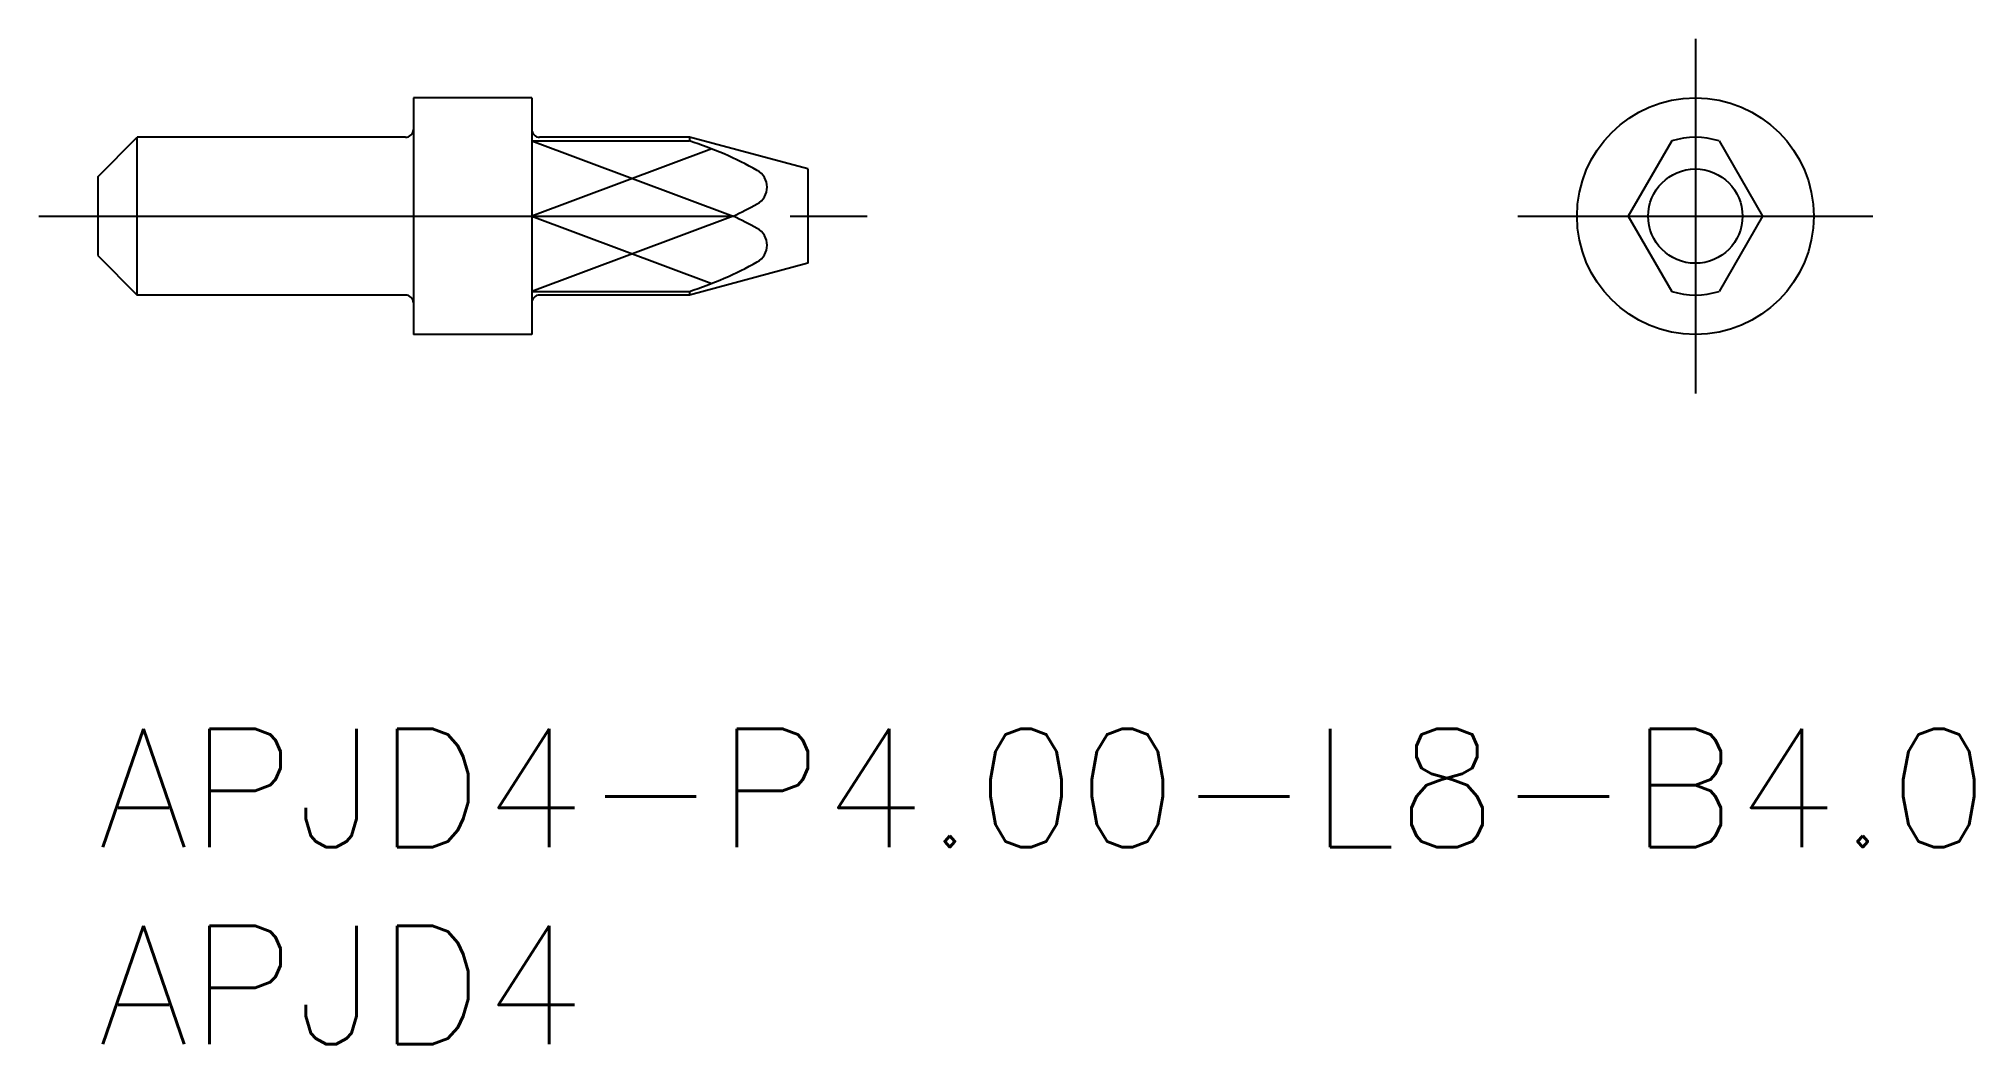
# Model space of a CAD drawing. Extents: x -1.5 to 47.6, y -8 to 17.5.
import ezdxf

# ---------------------------------------------------------------- set-up
doc = ezdxf.new("R2010")
doc.units = 0
doc.header["$LTSCALE"] = 0.5
doc.linetypes.add('CENTER', pattern=[50.8, 31.75, -6.35, 6.35, -6.35])
for name, color, linetype in [('MSM_CENTER', 1, 'CENTER'), ('MSM_CONTINUOUS', 7, 'CONTINUOUS'), ('MSM_NARROW', 5, 'CONTINUOUS'), ('MSM_PART_NUMBER', 7, 'CONTINUOUS')]:
    doc.layers.add(name, color=color, linetype=linetype)
doc.styles.get("Standard").update_dxf_attribs({"font": 'txt.shx', "height": 3, "bigfont": 'bigfont.shx'})

# ---------------------------------------------------------------- blocks, each defined once
blk = doc.blocks.new('*U2')
at = {"layer": 'MSM_PART_NUMBER'}
blk.add_text('APJD4-P4.00-L8-B4.0', height=3, dxfattribs=at).set_placement((0, -3))
blk = doc.blocks.new('*U3')
at = {"layer": 'MSM_PART_NUMBER'}
blk.add_text('APJD4', height=3, dxfattribs=at).set_placement((0, -8))

msp = doc.modelspace()

# ---------------------------------------------------------------- linework, layer by layer
at = {"layer": 'MSM_CENTER'}
for p, q in [((40.5, 17.5), (40.5, 8.5)), ((-1.5, 13), (19.5, 13)), ((36, 13), (45, 13))]:
    msp.add_line(p, q, dxfattribs=at)
at = {"layer": 'MSM_CONTINUOUS'}
for p, q in [((8, 16), (8, 10)), ((11, 16), (8, 16)), ((11, 16), (11, 10)), ((0, 14), (1, 15)), ((7.8, 15), (1, 15)), ((1, 11), (1, 15)), ((11, 14.908), (15, 14.908)), ((15, 15), (11.2, 15)), ((18, 14.196), (15, 15)), ((39.9, 14.908), (38.798, 13)), ((41.1, 14.908), (42.202, 13)), ((0, 14), (0, 12)), ((18, 14.196), (18, 11.804)), ((11, 13), (16.105, 13)), ((38.798, 13), (39.9, 11.092)), ((42.202, 13), (41.1, 11.092)), ((0, 12), (1, 11)), ((18, 11.804), (15, 11)), ((7.8, 11), (1, 11)), ((11, 11.092), (15, 11.092)), ((15, 11), (11.2, 11)), ((11, 10), (8, 10))]:
    msp.add_line(p, q, dxfattribs=at)
for radius in [3, 1.196]:
    msp.add_circle((40.5, 13), radius, dxfattribs=at)
for centre, radius, start, end in [((7.8, 15.2), 0.2, 270, 0), ((11.2, 15.2), 0.2, 180, 270), ((12.149, 6.028), 9.326, 60.668, 72.202), ((40.5, 13), 2, 72.5424, 107.4576), ((16.481, 13.737), 0.484, 299.332, 60.668), ((12.149, 21.445), 9.326, 295.1001, 299.332), ((12.149, 4.555), 9.326, 60.668, 64.8999), ((16.481, 12.263), 0.484, 299.332, 60.668), ((12.149, 19.972), 9.326, 287.798, 299.332), ((7.8, 10.8), 0.2, 0, 90), ((11.2, 10.8), 0.2, 90, 180), ((40.5, 13), 2, 252.5424, 287.4576)]:
    msp.add_arc(centre, radius, start, end, dxfattribs=at)
at = {"layer": 'MSM_NARROW'}
for p, q in [((11, 14.908), (16.105, 13)), ((15, 14.98), (15, 14.905)), ((15.565, 14.706), (11, 13)), ((16.105, 13), (11, 11.092)), ((11, 13), (15.565, 11.294)), ((15, 11.092), (15, 11.02))]:
    msp.add_line(p, q, dxfattribs=at)

# ---------------------------------------------------------------- block references
at = {"layer": 'MSM_CONTINUOUS'}
for name in ['*U2', '*U3']:
    msp.add_blockref(name, (0, 0), dxfattribs=at)

doc.saveas('drawing.dxf')
